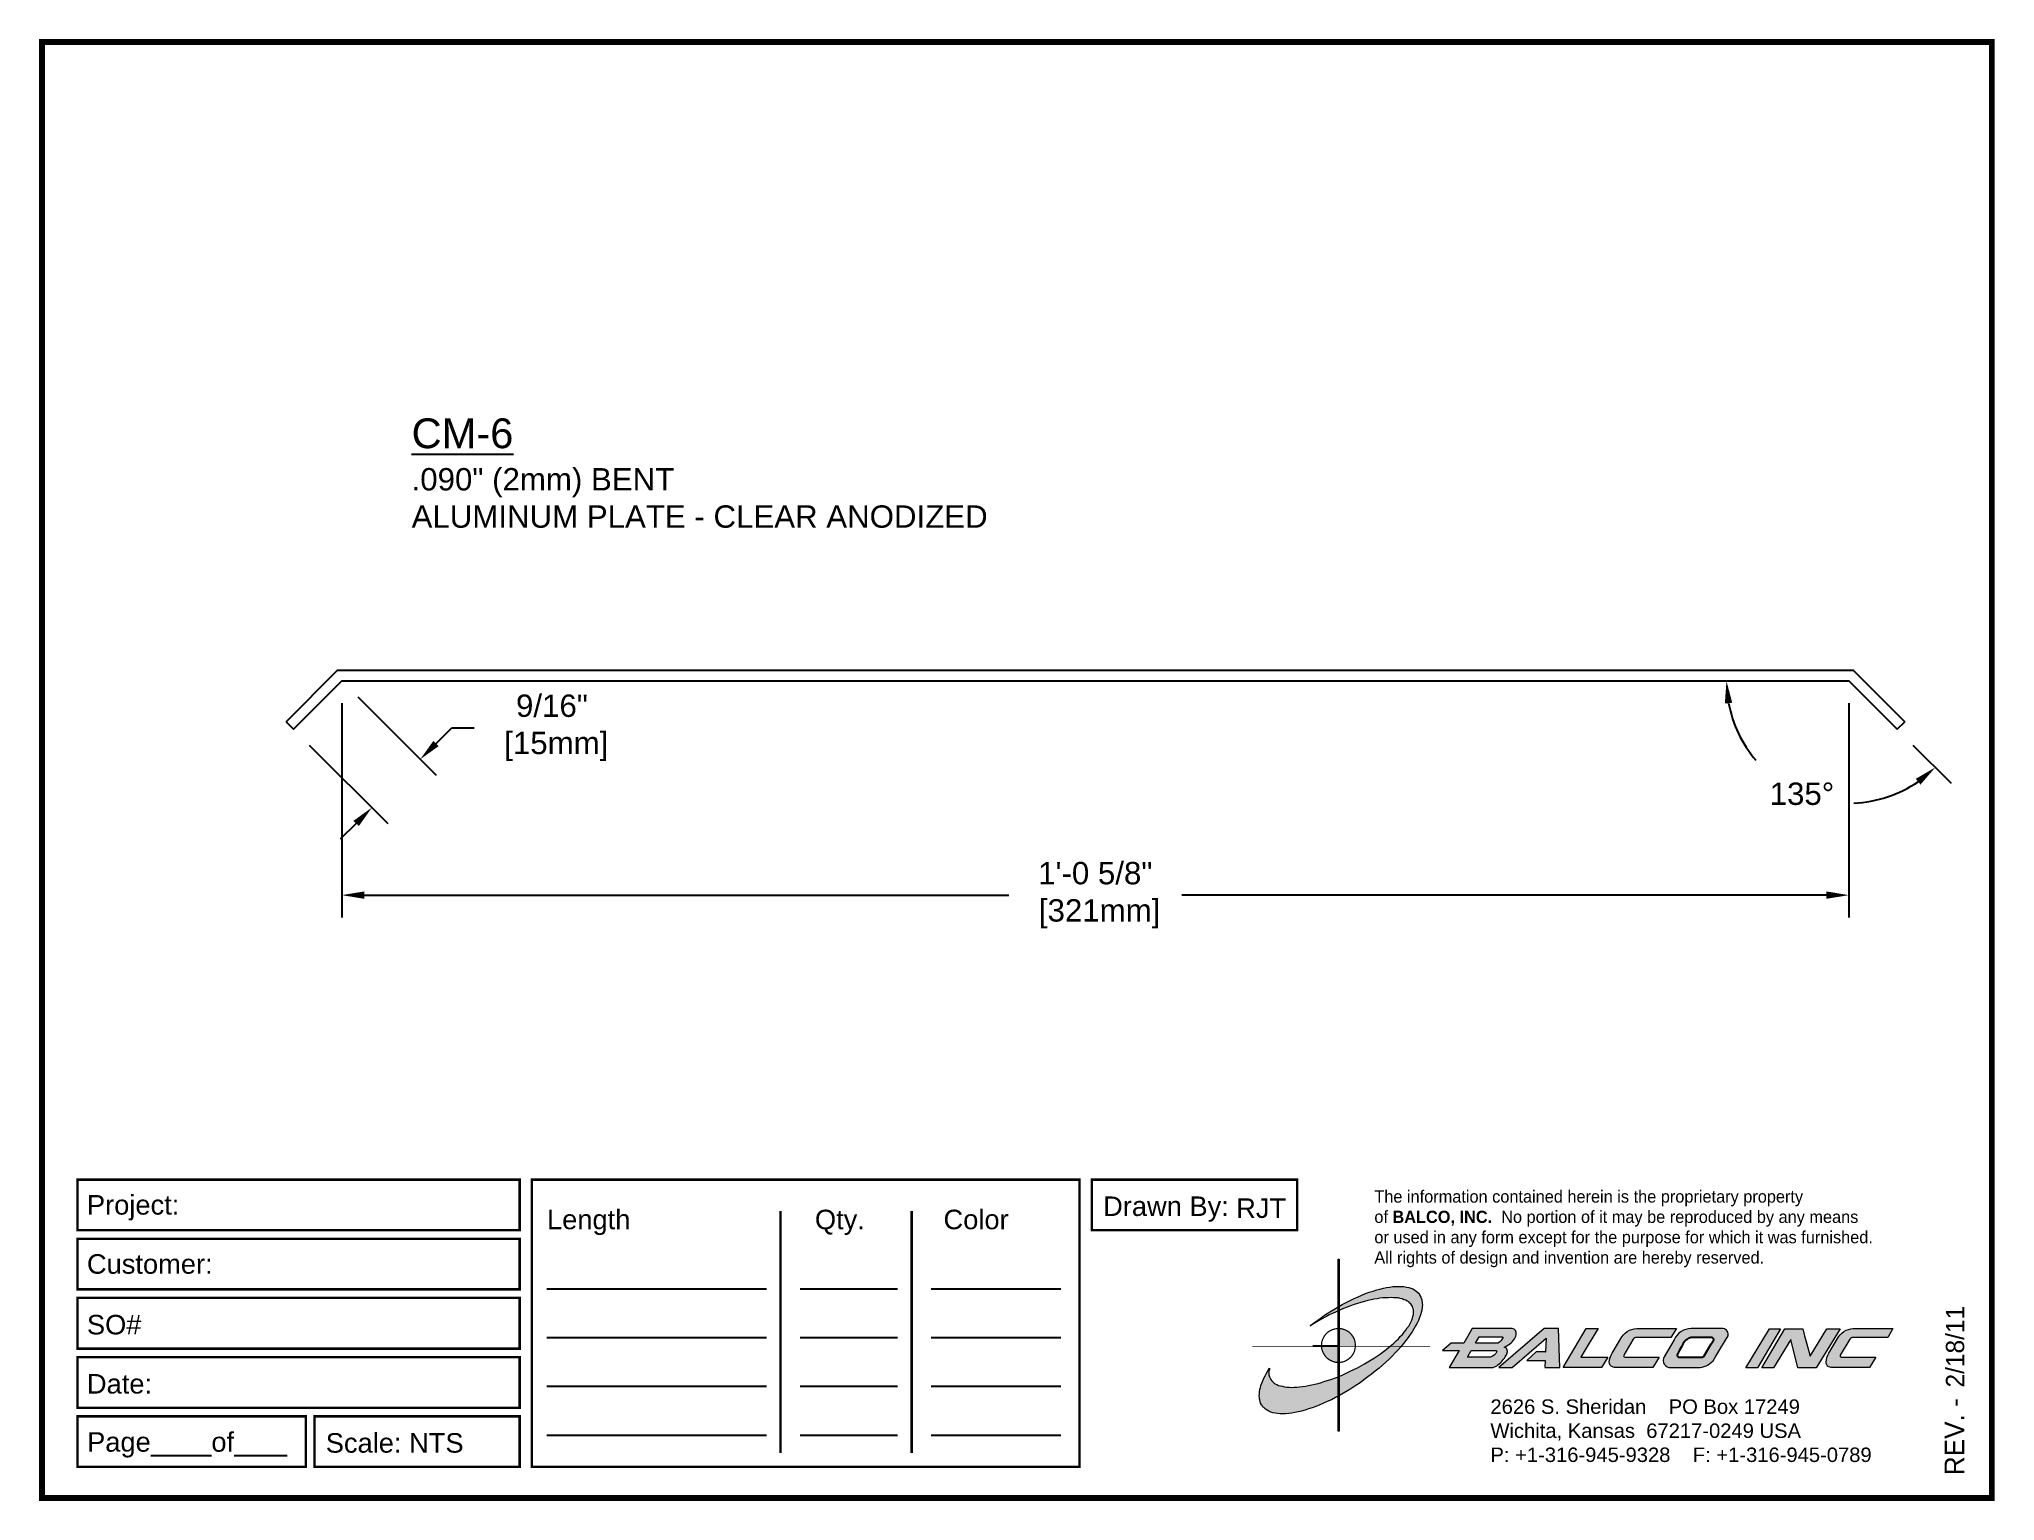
# Paper-space layout 'Breakout' of a CAD drawing. Header units: inches. Extents: x 0 to 10, y 0 to 7.5.
# The model-space entities are those that its viewports show. They can reach past a viewport. Long polylines and large blocks are cut down to what shows.
import ezdxf

# ---------------------------------------------------------------- set-up
doc = ezdxf.new("R2010")
doc.units = ezdxf.units.IN
doc.header["$MEASUREMENT"] = 0
for name, color, linetype in [('Border', 7, 'Continuous'), ('Dimensions', 3, 'Continuous'), ('Metals', 7, 'Continuous'), ('TEXT', 2, 'Continuous')]:
    doc.layers.add(name, color=color, linetype=linetype)
doc.styles.add('ARIAL', font='arial.ttf')
doc.styles.add('Copyright', font='ERASDEMI.TTF')
doc.dimstyles.new('Arial', dxfattribs={"dimtxt": 0.1875, "dimasz": 0.1875, "dimexe": 0.1875, "dimexo": 0.1875, "dimgap": 0.1875, "dimtad": 0, "dimtih": 1, "dimtoh": 1, "dimdec": 4, "dimzin": 3, "dimdsep": 46, "dimlunit": 4, "dimtxsty": 'ARIAL', "dimcen": 0.1875, "dimadec": 0, "dimazin": 0, "dimtfac": 1, "dimtdec": 4, "dimtofl": 0, "dimtmove": 0, "dimatfit": 3, "dimfxl": 0, "dimfrac": 2, "dimtolj": 1, "dimtzin": 0, "dimarcsym": 0})

# ---------------------------------------------------------------- blocks, each defined once
blk = doc.blocks.new('ACADlogo')
h = blk.add_hatch(color=256)
h.paths.add_polyline_path([(-3.346, 1.223), (-3.351, 1.223), (-3.351, 0.979), (-3.346, 0.982)])
h.paths.add_polyline_path([(-3.346, 0.961), (-3.351, 0.959), (-3.351, 0.868), (-3.346, 0.868)])
h.paths.add_polyline_path([(-3.346, 0.777), (-3.351, 0.777), (-3.351, 0.699), (-3.351, 0.695), (-3.35, 0.695), (-3.346, 0.695)])
h.paths.add_polyline_path([(-3.346, 0.864), (-3.346, 0.868), (-3.35, 0.868), (-3.351, 0.868), (-3.351, 0.777), (-3.346, 0.777), (-3.346, 0.778), (-3.348, 0.778)])
h.paths.add_polyline_path([(-3.346, 0.524), (-3.351, 0.521), (-3.351, 0.342), (-3.346, 0.342)])
h.paths.add_polyline_path([(-3.346, 0.695), (-3.351, 0.695), (-3.351, 0.621), (-3.346, 0.623)])
h.paths.add_polyline_path([(-3.346, 0.623), (-3.351, 0.621), (-3.351, 0.521), (-3.346, 0.524)])
h.paths.add_polyline_path([(-3.346, 0.982), (-3.351, 0.979), (-3.351, 0.959), (-3.346, 0.961)])
h = blk.add_hatch(color=175)
h.paths.add_polyline_path([(-3.518, 0.573), (-3.534, 0.571), (-3.548, 0.569), (-3.562, 0.567), (-3.576, 0.567), (-3.589, 0.566), (-3.602, 0.567), (-3.614, 0.568), (-3.625, 0.569), (-3.636, 0.572), (-3.646, 0.574), (-3.656, 0.577), (-3.664, 0.581), (-3.673, 0.585), (-3.679, 0.589), (-3.685, 0.595), (-3.688, 0.598), (-3.691, 0.6), (-3.695, 0.607), (-3.699, 0.614), (-3.703, 0.621), (-3.704, 0.626), (-3.705, 0.631), (-3.706, 0.637), (-3.706, 0.642), (-3.705, 0.648), (-3.705, 0.653), (-3.703, 0.659), (-3.702, 0.665), (-3.71, 0.652), (-3.717, 0.639), (-3.725, 0.626), (-3.731, 0.613), (-3.737, 0.601), (-3.741, 0.589), (-3.746, 0.577), (-3.749, 0.566), (-3.751, 0.555), (-3.753, 0.544), (-3.754, 0.538), (-3.754, 0.533), (-3.755, 0.523), (-3.754, 0.513), (-3.753, 0.508), (-3.752, 0.503), (-3.75, 0.494), (-3.748, 0.486), (-3.743, 0.477), (-3.74, 0.473), (-3.738, 0.469), (-3.734, 0.465), (-3.73, 0.461), (-3.723, 0.455), (-3.715, 0.449), (-3.706, 0.445), (-3.695, 0.44), (-3.685, 0.437), (-3.674, 0.434), (-3.661, 0.432), (-3.648, 0.431), (-3.634, 0.431), (-3.62, 0.431), (-3.604, 0.433), (-3.588, 0.435), (-3.572, 0.438), (-3.556, 0.441), (-3.538, 0.445), (-3.52, 0.449), (-3.503, 0.456), (-3.483, 0.461), (-3.464, 0.469), (-3.445, 0.477), (-3.426, 0.485), (-3.406, 0.494), (-3.385, 0.503), (-3.364, 0.514), (-3.351, 0.521), (-3.351, 0.621), (-3.364, 0.616), (-3.382, 0.609), (-3.4, 0.603), (-3.418, 0.598), (-3.436, 0.592), (-3.453, 0.587), (-3.47, 0.583), (-3.486, 0.579), (-3.503, 0.576)])
h.paths.add_polyline_path([(-3.215, 0.687), (-3.251, 0.667), (-3.289, 0.649), (-3.327, 0.631), (-3.345, 0.623), (-3.346, 0.623), (-3.346, 0.524), (-3.343, 0.525), (-3.323, 0.537), (-3.302, 0.549), (-3.28, 0.563), (-3.259, 0.577), (-3.238, 0.59), (-3.218, 0.605), (-3.198, 0.62), (-3.179, 0.635), (-3.16, 0.65), (-3.141, 0.665), (-3.123, 0.681), (-3.106, 0.696), (-3.089, 0.712), (-3.074, 0.727), (-3.058, 0.743), (-3.043, 0.759), (-3.03, 0.775), (-3.028, 0.777), (-3.085, 0.777), (-3.091, 0.772), (-3.105, 0.761), (-3.118, 0.75), (-3.134, 0.739), (-3.149, 0.729), (-3.165, 0.718), (-3.182, 0.707), (-3.198, 0.697)])
h.paths.add_polyline_path([(-2.921, 1.009), (-2.922, 1.015), (-2.924, 1.02), (-2.926, 1.029), (-2.931, 1.038), (-2.934, 1.043), (-2.936, 1.047), (-2.94, 1.05), (-2.943, 1.054), (-2.951, 1.06), (-2.959, 1.066), (-2.968, 1.071), (-2.978, 1.075), (-2.989, 1.079), (-3, 1.081), (-3.013, 1.083), (-3.026, 1.084), (-3.04, 1.084), (-3.054, 1.084), (-3.07, 1.083), (-3.085, 1.081), (-3.102, 1.079), (-3.118, 1.075), (-3.136, 1.07), (-3.153, 1.066), (-3.171, 1.06), (-3.191, 1.054), (-3.21, 1.047), (-3.229, 1.039), (-3.248, 1.031), (-3.268, 1.022), (-3.289, 1.012), (-3.31, 1.002), (-3.33, 0.991), (-3.346, 0.982), (-3.346, 0.961), (-3.342, 0.962), (-3.323, 0.971), (-3.305, 0.978), (-3.287, 0.984), (-3.268, 0.991), (-3.251, 0.996), (-3.234, 1.002), (-3.216, 1.007), (-3.199, 1.011), (-3.182, 1.015), (-3.167, 1.018), (-3.15, 1.021), (-3.136, 1.023), (-3.121, 1.025), (-3.107, 1.026), (-3.093, 1.026), (-3.079, 1.027), (-3.067, 1.026), (-3.054, 1.026), (-3.043, 1.025), (-3.032, 1.022), (-3.022, 1.02), (-3.013, 1.016), (-3.004, 1.013), (-2.997, 1.009), (-2.989, 1.005), (-2.983, 0.999), (-2.98, 0.996), (-2.978, 0.994), (-2.973, 0.987), (-2.969, 0.981), (-2.967, 0.973), (-2.965, 0.965), (-2.964, 0.957), (-2.964, 0.949), (-2.964, 0.944), (-2.965, 0.94), (-2.967, 0.93), (-2.969, 0.921), (-2.973, 0.911), (-2.978, 0.901), (-2.983, 0.891), (-2.989, 0.881), (-2.996, 0.871), (-3.004, 0.86), (-3.012, 0.849), (-3.021, 0.838), (-3.032, 0.827), (-3.042, 0.816), (-3.053, 0.805), (-3.065, 0.794), (-3.077, 0.783), (-3.085, 0.777), (-3.028, 0.777), (-3.016, 0.791), (-3.004, 0.806), (-2.992, 0.822), (-2.981, 0.837), (-2.971, 0.852), (-2.962, 0.866), (-2.954, 0.882), (-2.946, 0.896), (-2.939, 0.91), (-2.934, 0.924), (-2.929, 0.938), (-2.926, 0.944), (-2.925, 0.951), (-2.922, 0.963), (-2.92, 0.975), (-2.92, 0.982), (-2.919, 0.987), (-2.92, 0.999), (-2.92, 1.005)])
h.paths.add_polyline_path([(-3.372, 0.966), (-3.393, 0.953), (-3.415, 0.94), (-3.435, 0.925), (-3.455, 0.911), (-3.475, 0.897), (-3.494, 0.882), (-3.468, 0.898), (-3.439, 0.915), (-3.41, 0.93), (-3.396, 0.938), (-3.38, 0.945), (-3.351, 0.959), (-3.351, 0.979)])
h = blk.add_hatch(color=256)
h.paths.add_polyline_path([(-3.268, 0.814), (-3.27, 0.819), (-3.273, 0.824), (-3.276, 0.828), (-3.279, 0.833), (-3.282, 0.837), (-3.286, 0.841), (-3.29, 0.845), (-3.294, 0.849), (-3.298, 0.852), (-3.303, 0.855), (-3.308, 0.858), (-3.313, 0.86), (-3.318, 0.863), (-3.323, 0.864), (-3.328, 0.866), (-3.334, 0.867), (-3.339, 0.868), (-3.345, 0.868), (-3.346, 0.868), (-3.346, 0.777), (-3.335, 0.777), (-3.262, 0.777), (-3.262, 0.781), (-3.262, 0.787), (-3.263, 0.792), (-3.264, 0.798), (-3.265, 0.803), (-3.266, 0.808)])
h.paths.add_polyline_path([(-3.351, 0.777), (-3.436, 0.777), (-3.435, 0.773), (-3.435, 0.768), (-3.434, 0.762), (-3.432, 0.757), (-3.431, 0.752), (-3.428, 0.747), (-3.426, 0.742), (-3.423, 0.737), (-3.42, 0.732), (-3.417, 0.728), (-3.414, 0.723), (-3.41, 0.719), (-3.406, 0.716), (-3.401, 0.712), (-3.397, 0.709), (-3.392, 0.706), (-3.387, 0.704), (-3.382, 0.701), (-3.377, 0.699), (-3.372, 0.698), (-3.367, 0.696), (-3.361, 0.695), (-3.356, 0.695), (-3.351, 0.695)])
h.paths.add_polyline_path([(-3.346, 0.868), (-3.35, 0.868), (-3.351, 0.868), (-3.351, 0.777), (-3.346, 0.777)])
h = blk.add_hatch(color=256)
h.paths.add_polyline_path([(-2.438, 0.844, 0.412988), (-2.461, 0.869), (-2.663, 0.869), (-2.707, 0.794), (-2.771, 0.794), (-2.815, 0.755), (-2.73, 0.755), (-2.781, 0.668), (-2.563, 0.668, 0.107996), (-2.538, 0.677, 0.108939), (-2.494, 0.724, 0.080345), (-2.483, 0.745, 0.419497), (-2.499, 0.773, 0.149928), (-2.447, 0.815, 0.134283)])
h.paths.add_polyline_path([(-2.507, 0.821, -0.209012), (-2.532, 0.794), (-2.538, 0.794), (-2.646, 0.794), (-2.627, 0.825), (-2.51, 0.825, -0.56619)], flags=16)
h.paths.add_polyline_path([(-2.538, 0.75, -0.241309), (-2.569, 0.722), (-2.688, 0.722), (-2.669, 0.755), (-2.541, 0.755, -0.56619)], flags=16)
for points in [[(-2.285, 0.819), (-2.287, 0.748), (-2.335, 0.748), (-2.383, 0.705), (-2.29, 0.705), (-2.292, 0.668), (-2.215, 0.668), (-2.221, 0.869), (-2.295, 0.869), (-2.527, 0.668), (-2.458, 0.668)], [(-2.018, 0.869), (-2.079, 0.869), (-2.198, 0.668), (-2, 0.668), (-1.968, 0.722), (-2.107, 0.722), (-2.085, 0.759), (-2.064, 0.794)], [(-1.617, 0.869), (-1.807, 0.869, 0.270182), (-1.896, 0.825), (-1.946, 0.742, 0.109019), (-1.961, 0.695, 0.340665), (-1.945, 0.672, 0.129907), (-1.923, 0.668), (-1.738, 0.668), (-1.706, 0.722), (-1.878, 0.722), (-1.882, 0.722, -0.601242), (-1.887, 0.731), (-1.838, 0.813, -0.253048), (-1.821, 0.823), (-1.645, 0.823)], [(-1.083, 0.867), (-1.14, 0.867), (-1.261, 0.667), (-1.26, 0.667), (-1.202, 0.667)], [(-0.96, 0.83), (-0.969, 0.867), (-1.061, 0.867), (-1.179, 0.667), (-1.12, 0.667), (-1.031, 0.812), (-0.995, 0.667), (-0.9, 0.667), (-0.778, 0.867), (-0.846, 0.867), (-0.931, 0.727), (-0.951, 0.795)], [(-0.507, 0.869), (-0.697, 0.869, 0.270182), (-0.786, 0.825), (-0.836, 0.742, 0.109019), (-0.85, 0.695, 0.340665), (-0.835, 0.672, 0.129907), (-0.812, 0.668), (-0.628, 0.668), (-0.595, 0.722), (-0.768, 0.722), (-0.772, 0.722, -0.601242), (-0.777, 0.731), (-0.728, 0.813, -0.253048), (-0.71, 0.823), (-0.534, 0.823)], [(-3.346, 0.623), (-3.351, 0.621), (-3.351, 0.521), (-3.346, 0.524)]]:
    blk.add_hatch(color=256).paths.add_polyline_path(points)
h = blk.add_hatch(color=256)
h.paths.add_polyline_path([(-1.377, 0.868), (-1.383, 0.868), (-1.383, 0.868), (-1.44, 0.868), (-1.492, 0.868), (-1.541, 0.868, 0.297712), (-1.628, 0.811), (-1.68, 0.723, 0.585116), (-1.646, 0.668), (-1.506, 0.668, 0.210586), (-1.429, 0.703), (-1.415, 0.726), (-1.389, 0.769), (-1.352, 0.831, 0.4352)])
h.paths.add_polyline_path([(-1.437, 0.823, -0.603783), (-1.428, 0.805), (-1.431, 0.801), (-1.434, 0.796), (-1.438, 0.789), (-1.474, 0.728, -0.229001), (-1.489, 0.722), (-1.494, 0.722), (-1.501, 0.722), (-1.597, 0.722), (-1.604, 0.722, -0.492401), (-1.613, 0.734), (-1.601, 0.757), (-1.591, 0.775), (-1.582, 0.791, -0.238368), (-1.535, 0.823)], flags=16)
for q in [(-3.48, 0.777), (-3.351, 0.642)]:
    blk.add_line((-3.351, 0.777), q)
at = {"color": 7, "lineweight": 0}
for points in [[(-3.351, 1.223), (-3.346, 1.223), (-3.346, 0.342), (-3.351, 0.342), (-3.351, 1.223)], [(-2.292, 0.668), (-2.215, 0.668), (-2.221, 0.869), (-2.295, 0.869), (-2.527, 0.668), (-2.458, 0.668), (-2.285, 0.819), (-2.287, 0.748), (-2.286, 0.748), (-2.335, 0.748), (-2.383, 0.705), (-2.29, 0.705), (-2.292, 0.668), (-2.292, 0.668)], [(-2.198, 0.668), (-2.079, 0.869), (-2.018, 0.869), (-2.064, 0.794), (-2.085, 0.759), (-2.107, 0.722), (-1.968, 0.722), (-2, 0.668), (-2.198, 0.668), (-2.198, 0.668)], [(-1.383, 0.868), (-1.383, 0.868)], [(-1.261, 0.667), (-1.14, 0.867), (-1.083, 0.867), (-1.202, 0.667), (-1.26, 0.667), (-1.261, 0.667), (-1.261, 0.667)], [(-0.9, 0.667), (-0.995, 0.667), (-1.031, 0.812), (-1.12, 0.667), (-1.179, 0.667), (-1.061, 0.867), (-0.969, 0.867), (-0.96, 0.83), (-0.951, 0.795), (-0.931, 0.727), (-0.846, 0.867), (-0.778, 0.867), (-0.9, 0.667), (-0.9, 0.667)]]:
    blk.add_lwpolyline(points, dxfattribs=at)
at = {"color": 175, "lineweight": 0}
blk.add_lwpolyline([(-2.926, 1.029), (-2.924, 1.02), (-2.922, 1.015), (-2.921, 1.009), (-2.92, 1.005), (-2.92, 0.999), (-2.919, 0.987), (-2.92, 0.982), (-2.92, 0.975), (-2.922, 0.963), (-2.925, 0.951), (-2.926, 0.944), (-2.929, 0.938), (-2.934, 0.924), (-2.939, 0.91), (-2.946, 0.896), (-2.954, 0.882), (-2.962, 0.866), (-2.971, 0.852), (-2.981, 0.837), (-2.992, 0.822), (-3.004, 0.806), (-3.016, 0.791), (-3.03, 0.775), (-3.043, 0.759), (-3.058, 0.743), (-3.074, 0.727), (-3.089, 0.712), (-3.106, 0.696), (-3.123, 0.681), (-3.141, 0.665), (-3.16, 0.65), (-3.179, 0.635), (-3.198, 0.62), (-3.218, 0.605), (-3.238, 0.59), (-3.259, 0.577), (-3.28, 0.563), (-3.302, 0.549), (-3.323, 0.537), (-3.343, 0.525), (-3.364, 0.514), (-3.385, 0.503), (-3.406, 0.494), (-3.426, 0.485), (-3.445, 0.477), (-3.464, 0.469), (-3.483, 0.461), (-3.503, 0.456), (-3.52, 0.449), (-3.538, 0.445), (-3.556, 0.441), (-3.572, 0.438), (-3.588, 0.435), (-3.604, 0.433), (-3.62, 0.431), (-3.634, 0.431), (-3.648, 0.431), (-3.661, 0.432), (-3.674, 0.434), (-3.685, 0.437), (-3.695, 0.44), (-3.706, 0.445), (-3.715, 0.449), (-3.723, 0.455), (-3.73, 0.461), (-3.734, 0.465), (-3.738, 0.469), (-3.74, 0.473), (-3.743, 0.477), (-3.748, 0.486), (-3.75, 0.494), (-3.752, 0.503), (-3.753, 0.508), (-3.754, 0.513), (-3.755, 0.523), (-3.754, 0.533), (-3.754, 0.538), (-3.753, 0.544), (-3.751, 0.555), (-3.749, 0.566), (-3.746, 0.577), (-3.741, 0.589), (-3.737, 0.601), (-3.731, 0.613), (-3.725, 0.626), (-3.717, 0.639), (-3.71, 0.652), (-3.702, 0.665), (-3.703, 0.659), (-3.705, 0.653), (-3.705, 0.648), (-3.706, 0.642), (-3.706, 0.637), (-3.705, 0.631), (-3.704, 0.626), (-3.703, 0.621), (-3.699, 0.614), (-3.695, 0.607), (-3.691, 0.6), (-3.688, 0.598), (-3.685, 0.595), (-3.679, 0.589), (-3.673, 0.585), (-3.664, 0.581), (-3.656, 0.577), (-3.646, 0.574), (-3.636, 0.572), (-3.625, 0.569), (-3.614, 0.568), (-3.602, 0.567), (-3.589, 0.566), (-3.576, 0.567), (-3.562, 0.567), (-3.548, 0.569), (-3.534, 0.571), (-3.518, 0.573), (-3.503, 0.576), (-3.486, 0.579), (-3.47, 0.583), (-3.453, 0.587), (-3.436, 0.592), (-3.418, 0.598), (-3.4, 0.603), (-3.382, 0.609), (-3.364, 0.616), (-3.345, 0.623), (-3.327, 0.631), (-3.289, 0.649), (-3.251, 0.667), (-3.215, 0.687), (-3.198, 0.697), (-3.182, 0.707), (-3.165, 0.718), (-3.149, 0.729), (-3.134, 0.739), (-3.118, 0.75), (-3.105, 0.761), (-3.091, 0.772), (-3.077, 0.783), (-3.065, 0.794), (-3.053, 0.805), (-3.042, 0.816), (-3.032, 0.827), (-3.021, 0.838), (-3.012, 0.849), (-3.004, 0.86), (-2.996, 0.871), (-2.989, 0.881), (-2.983, 0.891), (-2.978, 0.901), (-2.973, 0.911), (-2.969, 0.921), (-2.967, 0.93), (-2.965, 0.94), (-2.964, 0.944), (-2.964, 0.949), (-2.964, 0.957), (-2.965, 0.965), (-2.967, 0.973), (-2.969, 0.981), (-2.973, 0.987), (-2.978, 0.994), (-2.98, 0.996), (-2.983, 0.999), (-2.989, 1.005), (-2.997, 1.009), (-3.004, 1.013), (-3.013, 1.016), (-3.022, 1.02), (-3.032, 1.022), (-3.043, 1.025), (-3.054, 1.026), (-3.067, 1.026), (-3.079, 1.027), (-3.093, 1.026), (-3.107, 1.026), (-3.121, 1.025), (-3.136, 1.023), (-3.15, 1.021), (-3.167, 1.018), (-3.182, 1.015), (-3.199, 1.011), (-3.216, 1.007), (-3.234, 1.002), (-3.251, 0.996), (-3.268, 0.991), (-3.287, 0.984), (-3.305, 0.978), (-3.323, 0.971), (-3.342, 0.962), (-3.38, 0.945), (-3.396, 0.938), (-3.41, 0.93), (-3.439, 0.915), (-3.468, 0.898), (-3.494, 0.882), (-3.475, 0.897), (-3.455, 0.911), (-3.435, 0.925), (-3.415, 0.94), (-3.393, 0.953), (-3.372, 0.966), (-3.351, 0.979), (-3.33, 0.991), (-3.31, 1.002), (-3.289, 1.012), (-3.268, 1.022), (-3.248, 1.031), (-3.229, 1.039), (-3.21, 1.047), (-3.191, 1.054), (-3.171, 1.06), (-3.153, 1.066), (-3.136, 1.07), (-3.118, 1.075), (-3.102, 1.079), (-3.085, 1.081), (-3.07, 1.083), (-3.054, 1.084), (-3.04, 1.084), (-3.026, 1.084), (-3.013, 1.083), (-3, 1.081), (-2.989, 1.079), (-2.978, 1.075), (-2.968, 1.071), (-2.959, 1.066), (-2.951, 1.06), (-2.943, 1.054), (-2.94, 1.05), (-2.936, 1.047), (-2.934, 1.043), (-2.931, 1.038), (-2.926, 1.029), (-2.926, 1.029)], dxfattribs=at)
at = {"color": 7, "lineweight": 0, "const_width": 0.0064}
blk.add_lwpolyline([(-3.262, 0.781), (-3.262, 0.787), (-3.263, 0.792), (-3.264, 0.798), (-3.265, 0.803), (-3.266, 0.808), (-3.268, 0.814), (-3.27, 0.819), (-3.273, 0.824), (-3.276, 0.828), (-3.279, 0.833), (-3.282, 0.837), (-3.286, 0.841), (-3.29, 0.845), (-3.294, 0.849), (-3.298, 0.852), (-3.303, 0.855), (-3.308, 0.858), (-3.313, 0.86), (-3.318, 0.863), (-3.323, 0.864), (-3.328, 0.866), (-3.334, 0.867), (-3.339, 0.868), (-3.345, 0.868), (-3.35, 0.868), (-3.356, 0.868), (-3.361, 0.867), (-3.367, 0.866), (-3.372, 0.865), (-3.377, 0.863), (-3.382, 0.862), (-3.387, 0.859), (-3.392, 0.857), (-3.397, 0.854), (-3.401, 0.851), (-3.406, 0.847), (-3.41, 0.843), (-3.414, 0.839), (-3.417, 0.835), (-3.42, 0.831), (-3.423, 0.826), (-3.426, 0.821), (-3.428, 0.816), (-3.431, 0.811), (-3.432, 0.806), (-3.434, 0.801), (-3.435, 0.795), (-3.435, 0.79), (-3.436, 0.784), (-3.436, 0.779), (-3.435, 0.773), (-3.435, 0.768), (-3.434, 0.762), (-3.432, 0.757), (-3.431, 0.752), (-3.428, 0.747), (-3.426, 0.742), (-3.423, 0.737), (-3.42, 0.732), (-3.417, 0.728), (-3.414, 0.723), (-3.41, 0.719), (-3.406, 0.716), (-3.401, 0.712), (-3.397, 0.709), (-3.392, 0.706), (-3.387, 0.704), (-3.382, 0.701), (-3.377, 0.699), (-3.372, 0.698), (-3.367, 0.696), (-3.361, 0.695), (-3.356, 0.695), (-3.35, 0.695), (-3.345, 0.695), (-3.339, 0.695), (-3.334, 0.696), (-3.328, 0.697), (-3.323, 0.698), (-3.318, 0.7), (-3.313, 0.702), (-3.308, 0.705), (-3.303, 0.708), (-3.298, 0.711), (-3.294, 0.714), (-3.29, 0.718), (-3.286, 0.721), (-3.282, 0.726), (-3.279, 0.73), (-3.276, 0.734), (-3.273, 0.739), (-3.27, 0.744), (-3.268, 0.749), (-3.266, 0.754), (-3.265, 0.76), (-3.264, 0.765), (-3.263, 0.77), (-3.262, 0.776), (-3.262, 0.781)], dxfattribs=at)
at = {"color": 7, "lineweight": 0}
for points in [[(-2.447, 0.815, 0.130368), (-2.438, 0.843, 0.448367), (-2.463, 0.869), (-2.663, 0.869), (-2.707, 0.794), (-2.771, 0.794), (-2.815, 0.755), (-2.73, 0.755), (-2.781, 0.668), (-2.563, 0.668, 0.107996), (-2.538, 0.677, 0.108939), (-2.494, 0.724, 0.077395), (-2.484, 0.744, 0.430878), (-2.499, 0.773, 0.149928)], [(-2.507, 0.821, -0.209012), (-2.532, 0.794), (-2.538, 0.794), (-2.646, 0.794), (-2.627, 0.825), (-2.512, 0.825), (-2.509, 0.825, -0.531288)], [(-1.838, 0.813), (-1.887, 0.731, 0.587385), (-1.882, 0.722), (-1.878, 0.722), (-1.706, 0.722), (-1.738, 0.668), (-1.923, 0.668, -0.129907), (-1.945, 0.672, -0.349839), (-1.961, 0.696, -0.107341), (-1.946, 0.742), (-1.896, 0.825, -0.270182), (-1.807, 0.869), (-1.617, 0.869), (-1.645, 0.823), (-1.821, 0.823, 0.252436)], [(-1.68, 0.723, 0.585116), (-1.646, 0.668), (-1.506, 0.668, 0.210586), (-1.429, 0.703), (-1.415, 0.726), (-1.389, 0.769), (-1.352, 0.831, 0.4352), (-1.377, 0.868), (-1.383, 0.868), (-1.383, 0.868), (-1.44, 0.868), (-1.492, 0.868), (-1.541, 0.868, 0.297712), (-1.628, 0.811)], [(-0.728, 0.813), (-0.777, 0.731, 0.587385), (-0.772, 0.722), (-0.768, 0.722), (-0.595, 0.722), (-0.628, 0.668), (-0.812, 0.668, -0.129907), (-0.835, 0.672, -0.349839), (-0.85, 0.696, -0.107341), (-0.836, 0.742), (-0.786, 0.825, -0.270182), (-0.697, 0.869), (-0.507, 0.869), (-0.534, 0.823), (-0.71, 0.823, 0.252436)], [(-2.569, 0.722), (-2.688, 0.722), (-2.669, 0.755), (-2.543, 0.755), (-2.54, 0.755, -0.531288), (-2.538, 0.75, -0.241309)]]:
    blk.add_lwpolyline(points, format="xyb", close=True, dxfattribs=at)
blk.add_lwpolyline([(-1.437, 0.823), (-1.535, 0.823, 0.238368), (-1.582, 0.791), (-1.591, 0.775), (-1.601, 0.757), (-1.613, 0.734, 0.490298), (-1.604, 0.722), (-1.597, 0.722), (-1.501, 0.722), (-1.494, 0.722), (-1.489, 0.722, 0.229001), (-1.474, 0.728), (-1.438, 0.789), (-1.434, 0.796), (-1.431, 0.801), (-1.428, 0.805, 0.603783)], format="xyb", close=True)
blk.add_lwpolyline([(-2.879, 0.777, 0.00455, 0.00455, 0), (-3.791, 0.777, 0.00183, 0.00183, 0), (-3.791, 0.777, 0.00183, 0.00183, 0)], format="xyseb", dxfattribs=at)
blk = doc.blocks.new('Quantity Data')
at = {"layer": 'Border', "color": 253}
for p, q in [((2.755, 1.254), (3.881, 1.254)), ((4.054, 1.254), (4.553, 1.254)), ((4.725, 1.254), (5.389, 1.254)), ((2.755, 1.004), (3.881, 1.004)), ((4.054, 1.004), (4.553, 1.004)), ((4.725, 1.004), (5.389, 1.004)), ((2.755, 0.754), (3.881, 0.754)), ((4.054, 0.754), (4.553, 0.754)), ((4.725, 0.754), (5.389, 0.754)), ((2.755, 0.504), (3.881, 0.504)), ((4.054, 0.504), (4.553, 0.504)), ((4.725, 0.504), (5.389, 0.504))]:
    blk.add_line(p, q, dxfattribs=at)
at = {"layer": 'Border', "const_width": 0.0125}
blk.add_lwpolyline([(5.485, 0.341), (2.678, 0.341), (2.678, 1.813), (5.485, 1.813)], close=True, dxfattribs=at)
for points in [[(3.953, 1.653), (3.953, 0.412)], [(4.625, 1.653), (4.625, 0.412)]]:
    blk.add_lwpolyline(points, dxfattribs=at)
at = {"layer": 'Border', "style": 'ARIAL'}
for s, p in [('Length', (2.756, 1.559)), ('Qty.', (4.129, 1.559)), ('Color', (4.788, 1.559))]:
    blk.add_text(s, height=0.1, dxfattribs=at).set_placement(p)
blk = doc.blocks.new('Drawn By')
at = {"layer": 'Border', "const_width": 0.0125}
blk.add_lwpolyline([(5.38, 1.813), (6.432, 1.813), (6.432, 1.554), (5.38, 1.554)], close=True, dxfattribs=at)
at = {"layer": 'Border', "style": 'ARIAL'}
blk.add_text('Drawn By: ', height=0.1, dxfattribs=at).set_placement((5.438, 1.627))
blk.add_attdef('XXX', (6.12, 1.617), '', height=0.1, dxfattribs=at)
blk = doc.blocks.new('Project Info')
at = {"layer": 'Border', "const_width": 0.0125}
for points in [[(0.182, 1.813), (2.448, 1.813), (2.448, 1.554), (0.182, 1.554)], [(0.182, 1.51), (2.448, 1.51), (2.448, 1.251), (0.182, 1.251)], [(0.182, 1.207), (2.448, 1.207), (2.448, 0.947), (0.182, 0.947)], [(0.182, 0.904), (2.448, 0.904), (2.448, 0.644), (0.182, 0.644)], [(0.182, 0.6), (1.352, 0.6), (1.352, 0.341), (0.182, 0.341)], [(1.396, 0.6), (2.448, 0.6), (2.448, 0.341), (1.396, 0.341)]]:
    blk.add_lwpolyline(points, close=True, dxfattribs=at)
at = {"layer": 'Border', "style": 'ARIAL'}
for s, p in [('Project:', (0.23, 1.634)), ('Customer:', (0.23, 1.331)), ('SO#', (0.23, 1.02)), ('Date:', (0.23, 0.717)), ('Page%%u        %%uof%%u       ', (0.231, 0.419)), ('Scale: NTS', (1.454, 0.414))]:
    blk.add_text(s, height=0.1, dxfattribs=at).set_placement(p)
blk = doc.blocks.new('REV')
at = {"style": 'Copyright'}
blk.add_text('REV. -', height=0.1, rotation=90, dxfattribs=at).set_placement((-0.142, 0.117))
at = {"style": 'Copyright', "flags": 4}
blk.add_attdef('REVISIONDATE', (-0.142, 0.566), '', height=0.0938, rotation=90, dxfattribs=at)
blk = doc.blocks.new('BENT ALUMPLT')
at = {"layer": 'Metals'}
for p, q in [((-6.788, -0.467), (-6.725, -0.53)), ((6.725, -0.53), (6.788, -0.467))]:
    blk.add_line(p, q, dxfattribs=at)
for points in [[(-6.788, -0.467), (-6.357, -0.035), (6.357, -0.035), (6.788, -0.467)], [(-6.725, -0.53), (-6.319, -0.125), (6.319, -0.125), (6.725, -0.53)]]:
    blk.add_lwpolyline(points, dxfattribs=at)
blk = doc.blocks.new('*D15')
at = {"layer": 'Defpoints', "color": 0}
for p in [(22.359, 4.065), (21.954, 3.66), (22.611, 3.003)]:
    blk.add_point(p, dxfattribs=at)
at = {"layer": 'Dimensions', "color": 0, "lineweight": -2}
for p, q in [((22.492, 3.933), (23.149, 3.275)), ((23.149, 3.541), (23.282, 3.673)), ((23.282, 3.673), (23.469, 3.673)), ((22.086, 3.527), (22.744, 2.87)), ((22.478, 2.87), (22.346, 2.738))]:
    blk.add_line(p, q, dxfattribs=at)
at = {"layer": 'Dimensions', "color": 0}
for points in [[(23.127, 3.563), (23.171, 3.519), (23.016, 3.408)], [(22.456, 2.892), (22.501, 2.848), (22.611, 3.003)]]:
    blk.add_solid(points, dxfattribs=at)
at = {"layer": 'Dimensions', "color": 0, "insert": (24.121, 3.673), "char_height": 0.1875, "attachment_point": 5, "style": 'ARIAL'}
blk.add_mtext('\\A1;9/16"\\P [15mm]', dxfattribs=at)
blk = doc.blocks.new('*D16')
at = {"layer": 'Defpoints', "color": 0}
for p in [(22.359, 4.065), (34.998, 4.065), (34.998, 2.269)]:
    blk.add_point(p, dxfattribs=at)
at = {"layer": 'Dimensions', "color": 0, "lineweight": -2}
for p, q in [((22.359, 3.878), (22.359, 2.082)), ((34.998, 3.878), (34.998, 2.082)), ((22.547, 2.269), (27.954, 2.269)), ((34.81, 2.269), (29.403, 2.269))]:
    blk.add_line(p, q, dxfattribs=at)
at = {"layer": 'Dimensions', "color": 0}
for points in [[(22.547, 2.3), (22.547, 2.238), (22.359, 2.269)], [(34.81, 2.3), (34.81, 2.238), (34.998, 2.269)]]:
    blk.add_solid(points, dxfattribs=at)
at = {"layer": 'Dimensions', "color": 0, "insert": (28.678, 2.269), "char_height": 0.1875, "attachment_point": 5, "style": 'ARIAL'}
blk.add_mtext('\\A1;1\'-0 5/8"\\P [321mm]', dxfattribs=at)
blk = doc.blocks.new('*D17')
at = {"layer": 'Defpoints', "color": 0}
for p in [(26.359, 4.065), (34.998, 4.065), (34.998, 4.065), (35.403, 3.66), (34.273, 3.34)]:
    blk.add_point(p, dxfattribs=at)
at = {"layer": 'Dimensions', "color": 0, "lineweight": -2}
blk.add_line((35.536, 3.527), (35.855, 3.208), dxfattribs=at)
for start, end in [(190.4912, 220.3616), (272.4043, 304.5088)]:
    blk.add_arc((34.998, 4.065), 1.025, start, end, dxfattribs=at)
at = {"layer": 'Dimensions', "color": 0}
for points in [[(33.958, 3.876), (34.02, 3.882), (33.972, 4.065)], [(35.559, 3.244), (35.599, 3.196), (35.723, 3.34)]]:
    blk.add_solid(points, dxfattribs=at)
at = {"layer": 'Dimensions', "color": 0, "insert": (34.605, 3.118), "char_height": 0.1875, "attachment_point": 5, "style": 'ARIAL'}
blk.add_mtext('\\A1;135°', dxfattribs=at)

msp = doc.modelspace()

# ---------------------------------------------------------------- block references
at = {"layer": 'Metals'}
msp.add_blockref('BENT ALUMPLT', (28.67837, 4.19037), dxfattribs=at)

# ---------------------------------------------------------------- texts
at = {"layer": 'TEXT', "insert": (22.94367, 6.26703), "char_height": 0.25, "width": 9.6875, "attachment_point": 1, "style": 'ARIAL'}
msp.add_mtext('{\\LCM-6\\P\\H0.75x;\\l.090" (2mm) BENT\\PALUMINUM PLATE - CLEAR ANODIZED }', dxfattribs=at)

# ---------------------------------------------------------------- dimensions: what is measured, and where the dimension line sits
at = {"layer": 'Dimensions'}
dim = msp.add_linear_dim(base=(22.61107, 3.00273), p1=(22.35909, 4.06537), p2=(21.95376, 3.66004), angle=225, dimstyle='Arial', override={"dimpost": '\\X'}, dxfattribs=at)
dim.commit()
dim.dimension.update_dxf_attribs({"geometry": '*D15', "text_midpoint": (24.12109, 3.67322), "dimtype": 161})
dim = msp.add_linear_dim(base=(34.99765, 2.26912), p1=(22.35909, 4.06537), p2=(34.99765, 4.06537), dimstyle='Arial', override={"dimpost": '\\X'}, dxfattribs=at)
dim.commit()
dim.dimension.update_dxf_attribs({"geometry": '*D16', "text_midpoint": (28.67837, 2.26912), "dimtype": 160})
dim = msp.add_angular_dim_2l(base=(34.27256, 3.34028), line1=((34.99765, 4.06537), (35.40298, 3.66004)), line2=((26.35909, 4.06537), (34.99765, 4.06537)), dimstyle='Arial', override={"dimpost": '\\X'}, dxfattribs=at)
dim.commit()
dim.dimension.update_dxf_attribs({"geometry": '*D17', "text_midpoint": (34.60524, 3.11799)})

psp = doc.layouts.new('Breakout')

# ---------------------------------------------------------------- linework, layer by layer
at = {"layer": 'Border', "const_width": 0.03}
psp.add_lwpolyline([(0.015, 7.476), (10.008, 7.476), (10.008, 0.015), (0.015, 0.015)], close=True, dxfattribs=at)

# ---------------------------------------------------------------- block references
for name, p in [('Project Info', (0.015, -0.167)), ('Quantity Data', (-0.153, -0.167))]:
    psp.add_blockref(name, p)
psp.add_blockref('Drawn By', (0.015, -0.167)).add_auto_attribs({'XXX': 'RJT'})
at = {"layer": 'Border'}
psp.add_blockref('ACADlogo', (10.008, 0.015), dxfattribs=at)
at = {"layer": 'TEXT'}
psp.add_blockref('REV', (10.008, 0.015), dxfattribs=at).add_auto_attribs({'REVISIONDATE': '2/18/11'})

# ---------------------------------------------------------------- texts
at = {"insert": (6.843, 1.591), "char_height": 0.0625, "width": 50.295, "attachment_point": 1, "style": 'Copyright'}
psp.add_mtext('The information contained herein is the proprietary property\\Pof {\\fEras Bold ITC|b0|i0|c0|p34;BALCO, INC.}  No portion of it may be reproduced by any means\\Por used in any form except for the purpose for which it was furnished.\\PAll rights of design and invention are hereby reserved.', dxfattribs=at)
at = {"layer": 'Border', "insert": (7.438, 0.52), "char_height": 0.074, "width": 2.3438, "attachment_point": 1, "style": 'ARIAL'}
psp.add_mtext('2626 S. Sheridan    PO Box 17249\\PWichita, Kansas  67217-0249 USA \\PP: +1-316-945-9328    F: +1-316-945-0789', dxfattribs=at)

# ---------------------------------------------------------------- viewports
at = {"layer": 'Border'}
psp.add_viewport(center=(5.012, 3.745), size=(9.993, 7.46055), view_center_point=(28.02191, 3.31785), view_height=12.2092799, dxfattribs=at)

doc.saveas('drawing.dxf')
